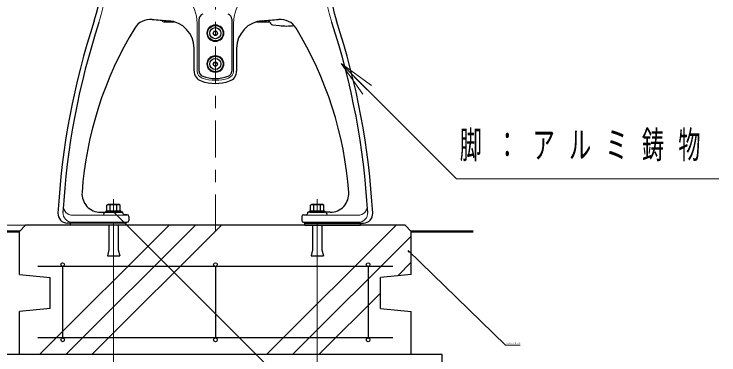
# Model space of a CAD drawing. Units: millimetres on the paper, scale 1:20. Extents: x -385 to 0, y 0 to 267.
# Drawn here: x -127.2 to -70.1, y 106.4 to 134.1 of the extents above; entities that cross this region are included whole.
import ezdxf

# ---------------------------------------------------------------- set-up
doc = ezdxf.new("R2010")
doc.units = ezdxf.units.MM
doc.linetypes.add('USER2', pattern=[6, 3, -1, 1, -1])
doc.layers.add('1_20', color=7, linetype='Continuous', lineweight=25)
doc.styles.add('ＭＳ ゴシック', font='')
doc.styles.get('ＭＳ ゴシック').set_extended_font_data('MS Gothic')

msp = doc.modelspace()

# ---------------------------------------------------------------- linework, layer by layer
at = {"layer": '1_20', "color": 190, "linetype": 'USER2', "lineweight": 13}
msp.add_line((-110.879, 116.44), (-110.879, 137.934), dxfattribs=at)
at = {"layer": '1_20', "color": 190}
for p, q in [((-115.194, 133.527), (-115.212, 133.566)), ((-115.058, 133.44), (-114.209, 133.44)), ((-107.549, 133.44), (-106.55, 133.44)), ((-106.513, 133.527), (-106.494, 133.57)), ((-106.367, 133.274), (-106.42, 133.365)), ((-106.256, 133.2), (-105.692, 133.132)), ((-119.504, 116.94), (-119.504, 114.94)), ((-118.754, 116.94), (-118.754, 114.94)), ((-103.004, 116.94), (-103.004, 114.94)), ((-102.254, 116.94), (-102.254, 114.94)), ((-119.504, 114.94), (-119.629, 114.44)), ((-118.754, 114.94), (-118.629, 114.44)), ((-103.004, 114.94), (-103.129, 114.44)), ((-102.254, 114.94), (-102.129, 114.44)), ((-119.629, 114.44), (-118.629, 114.44)), ((-103.129, 114.44), (-102.129, 114.44))]:
    msp.add_line(p, q, dxfattribs=at)
at = {"layer": '1_20', "color": 4, "lineweight": 13}
for p, q in [((-112.354, 129.44), (-112.354, 133.326)), ((-109.404, 133.326), (-109.404, 129.44)), ((-122.438, 117.74), (-118.014, 117.74)), ((-99.319, 117.74), (-103.744, 117.74)), ((-122.478, 117.181), (-118.014, 117.181)), ((-99.28, 117.181), (-103.744, 117.181))]:
    msp.add_line(p, q, dxfattribs=at)
at = {"layer": '1_20', "color": 4}
for p, q in [((-112.204, 129.44), (-112.204, 133.64)), ((-109.554, 133.64), (-109.554, 129.44)), ((-112.604, 129.44), (-112.604, 131.285)), ((-109.154, 131.285), (-109.154, 129.44)), ((-120.188, 117.99), (-118.379, 117.99)), ((-119.879, 117.99), (-119.504, 118.023)), ((-119.879, 117.914), (-119.879, 117.99)), ((-119.504, 118.023), (-118.754, 118.023)), ((-118.379, 117.99), (-118.754, 118.023)), ((-118.379, 117.914), (-118.379, 117.99)), ((-118.014, 117.788), (-118.288, 117.815)), ((-103.744, 117.788), (-103.469, 117.815)), ((-103.379, 117.99), (-103.004, 118.023)), ((-101.57, 117.99), (-103.379, 117.99)), ((-103.379, 117.914), (-103.379, 117.99)), ((-102.254, 118.023), (-103.004, 118.023)), ((-101.879, 117.99), (-102.254, 118.023)), ((-101.879, 117.914), (-101.879, 117.99)), ((-118.178, 117.115), (-122.882, 117.115)), ((-117.879, 117.638), (-117.879, 117.323)), ((-103.879, 117.638), (-103.879, 117.323)), ((-103.579, 117.115), (-98.875, 117.115)), ((-126.754, 116.44), (-126.254, 116.94)), ((-95.504, 116.94), (-126.254, 116.94)), ((-122.629, 116.94), (-122.629, 117.015)), ((-118.129, 116.94), (-122.629, 116.94)), ((-118.129, 116.94), (-118.129, 117.073)), ((-103.629, 116.94), (-103.629, 117.073)), ((-103.629, 116.94), (-99.129, 116.94)), ((-99.129, 116.94), (-99.129, 117.015)), ((-95.004, 116.44), (-95.504, 116.94)), ((-126.754, 112.94), (-126.754, 116.44)), ((-95.004, 112.94), (-95.004, 116.44)), ((-126.754, 112.94), (-124.254, 112.69)), ((-124.254, 110.19), (-124.254, 112.69)), ((-95.004, 112.94), (-97.504, 112.69)), ((-97.504, 110.19), (-97.504, 112.69)), ((-124.254, 110.19), (-126.754, 109.94)), ((-126.754, 106.44), (-126.754, 109.94)), ((-97.504, 110.19), (-95.004, 109.94)), ((-95.004, 106.44), (-95.004, 109.94)), ((-92.504, 106.44), (-129.254, 106.44)), ((-92.504, 99.94), (-92.504, 106.44))]:
    msp.add_line(p, q, dxfattribs=at)
at = {"layer": '1_20'}
for p, q in [((-110.965, 132.665), (-111.052, 132.515)), ((-110.965, 132.365), (-111.052, 132.515)), ((-110.965, 132.665), (-110.792, 132.665)), ((-110.706, 132.515), (-110.792, 132.665)), ((-110.706, 132.515), (-110.792, 132.365)), ((-110.965, 132.365), (-110.792, 132.365)), ((-110.965, 130.165), (-111.052, 130.015)), ((-110.965, 129.865), (-111.052, 130.015)), ((-110.965, 130.165), (-110.792, 130.165)), ((-110.965, 129.865), (-110.792, 129.865)), ((-110.706, 130.015), (-110.792, 130.165)), ((-110.706, 130.015), (-110.792, 129.865)), ((-119.677, 118.558), (-119.579, 118.615)), ((-119.677, 118.115), (-119.677, 118.558)), ((-118.679, 118.615), (-119.579, 118.615)), ((-119.403, 118.115), (-119.403, 118.558)), ((-118.855, 118.115), (-118.855, 118.558)), ((-118.58, 118.558), (-118.679, 118.615)), ((-118.58, 118.115), (-118.58, 118.558)), ((-103.177, 118.558), (-103.079, 118.615)), ((-103.177, 118.115), (-103.177, 118.558)), ((-102.179, 118.615), (-103.079, 118.615)), ((-102.903, 118.115), (-102.903, 118.558)), ((-102.355, 118.115), (-102.355, 118.558)), ((-102.08, 118.558), (-102.179, 118.615)), ((-102.08, 118.115), (-102.08, 118.558)), ((-119.729, 117.99), (-119.729, 118.115)), ((-119.729, 118.115), (-118.529, 118.115)), ((-119.729, 117.99), (-118.529, 117.99)), ((-119.677, 118.115), (-118.58, 118.115)), ((-119.094, 117.955), (-119.182, 118.079)), ((-119.182, 118.079), (-119.058, 117.991)), ((-119.182, 118.079), (-119.076, 117.973)), ((-118.529, 118.115), (-118.529, 117.99)), ((-103.229, 117.99), (-103.229, 118.115)), ((-103.229, 118.115), (-102.029, 118.115)), ((-103.229, 117.99), (-102.029, 117.99)), ((-103.177, 118.115), (-102.08, 118.115)), ((-102.029, 118.115), (-102.029, 117.99)), ((-95.169, 114.755), (-95.259, 114.877)), ((-95.259, 114.877), (-95.134, 114.791)), ((-95.259, 114.877), (-95.152, 114.773)), ((-96.504, 113.59), (-125.254, 113.59)), ((-123.254, 113.563), (-123.254, 107.79)), ((-110.879, 113.576), (-110.879, 107.79)), ((-98.504, 113.575), (-98.504, 107.79)), ((-96.504, 107.79), (-125.254, 107.79))]:
    msp.add_line(p, q, dxfattribs=at)
at = {"layer": '1_20', "lineweight": 13}
for p, q in [((-100.688, 130.048), (-98.568, 127.925)), ((-100.688, 130.048), (-98.215, 128.278)), ((-98.922, 127.572), (-100.688, 130.048)), ((-126.304, 116.94), (-139.304, 116.94)), ((-125.121, 106.44), (-114.621, 116.94)), ((-123, 106.44), (-112.5, 116.94)), ((-120.879, 106.44), (-110.379, 116.94)), ((-106.737, 106.44), (-96.237, 116.94)), ((-104.615, 106.44), (-95.004, 116.052)), ((-119.129, 114.008), (-119.129, 89.89)), ((-102.629, 114.008), (-102.629, 89.89)), ((-96.104, 112.83), (-95.004, 113.93)), ((-119.129, 113.058), (-119.129, 88.94)), ((-102.629, 113.058), (-102.629, 88.94)), ((-102.494, 106.44), (-97.504, 111.43))]:
    msp.add_line(p, q, dxfattribs=at)
at = {"layer": '1_20', "linetype": 'USER2', "lineweight": 13}
for p, q in [((-119.129, 114.058), (-119.129, 119.474)), ((-102.629, 114.058), (-102.629, 119.474))]:
    msp.add_line(p, q, dxfattribs=at)
at = {"layer": '1_20', "lineweight": 50}
for p, q in [((-131.764, 116.44), (-126.754, 116.44)), ((-89.994, 116.44), (-95.004, 116.44))]:
    msp.add_line(p, q, dxfattribs=at)
at = {"layer": '1_20', "lineweight": 13}
for points in [[(-100.688, 130.048), (-91.348, 120.693), (-70.075, 120.693)], [(-119.182, 118.079), (-87.277, 86.174), (-85.15, 86.174)], [(-95.259, 114.877), (-87.377, 107.208), (-86.171, 107.208)]]:
    msp.add_lwpolyline(points, dxfattribs=at)
at = {"layer": '1_20', "color": 4, "lineweight": 13}
for centre in [(-110.879, 132.515), (-110.879, 130.015)]:
    msp.add_circle(centre, 0.687, dxfattribs=at)
at = {"layer": '1_20', "color": 4}
for centre in [(-110.879, 132.515), (-110.879, 130.015)]:
    msp.add_circle(centre, 0.625, dxfattribs=at)
at = {"layer": '1_20'}
for centre, radius in [((-110.879, 132.515), 0.45), ((-110.879, 132.515), 0.173), ((-110.879, 130.015), 0.45), ((-110.879, 130.015), 0.173), ((-123.254, 113.74), 0.15), ((-110.879, 113.74), 0.15), ((-98.504, 113.74), 0.15), ((-123.254, 107.64), 0.15), ((-110.879, 107.64), 0.15), ((-98.504, 107.64), 0.15)]:
    msp.add_circle(centre, radius, dxfattribs=at)
at = {"layer": '1_20', "color": 4}
for centre, radius, start, end in [((-131.714, 137.129), 11.6, 341.7907, 32.9024), ((-90.043, 137.129), 11.6, 147.0976, 198.2093), ((-111.754, 133.64), 0.45, 109.4552, 180), ((-110.004, 133.64), 0.45, 0, 70.5448), ((-63.32, 114.63), 60.4, 161.7907, 176.8909), ((-63.32, 114.63), 60, 161.7907, 176.80644), ((-116.136, 132.136), 1.5, 84.9099, 148.5419), ((-110.879, 191.153), 57.75, 264.90994, 266.20137), ((-114.854, 131.285), 2.25, 0, 86.2014), ((-106.904, 131.285), 2.25, 93.7986, 180), ((-110.879, 191.153), 57.75, 273.79863, 275.09006), ((-105.622, 132.136), 1.5, 31.4581, 95.0901), ((-158.438, 114.63), 60, 3.19356, 18.2093), ((-158.438, 114.63), 60.4, 3.1091, 18.2093), ((-92.208, 117.498), 29.55, 148.5419, 175.927), ((-129.549, 117.498), 29.55, 4.073, 31.4581), ((-111.754, 129.44), 0.85, 180, 250.5448), ((-111.754, 129.44), 0.45, 180, 250.5448), ((-110.004, 129.44), 0.45, 289.4552, 0), ((-110.004, 129.44), 0.85, 289.4552, 0), ((-110.879, 131.917), 3.477, 250.5448, 289.4552), ((-110.879, 131.917), 3.077, 250.5448, 289.4552), ((-120.188, 119.49), 1.5, 175.927, 270), ((-101.57, 119.49), 1.5, 270, 4.073), ((-122.882, 117.865), 0.75, 176.8909, 270), ((-119.979, 117.914), 0.1, 293.3837, 0), ((-118.279, 117.914), 0.1, 180, 264.3767), ((-118.029, 117.638), 0.15, 0, 84.3767), ((-103.729, 117.638), 0.15, 95.6233, 180), ((-103.479, 117.914), 0.1, 275.6233, 0), ((-101.779, 117.914), 0.1, 180, 246.6163), ((-98.875, 117.865), 0.75, 270, 3.1091), ((-122.729, 117.015), 0.1, 0, 90), ((-118.029, 117.073), 0.1, 90, 180), ((-118.029, 117.323), 0.15, 270, 0), ((-103.729, 117.323), 0.15, 180, 270), ((-103.729, 117.073), 0.1, 0, 90), ((-99.029, 117.015), 0.1, 90, 180)]:
    msp.add_arc(centre, radius, start, end, dxfattribs=at)
at = {"layer": '1_20', "color": 4, "lineweight": 13}
for centre, radius, start, end in [((-131.714, 137.129), 12, 341.7907, 32.9024), ((-90.043, 137.129), 12, 147.0976, 198.2093), ((-115.354, 133.326), 3, 0, 85.5749), ((-106.404, 133.326), 3, 94.4251, 180), ((-111.754, 129.44), 0.6, 180, 250.5448), ((-110.004, 129.44), 0.6, 289.4552, 0), ((-110.879, 131.917), 3.227, 250.5448, 289.4552), ((-122.444, 118.49), 0.75, 176.2644, 270), ((-99.313, 118.49), 0.75, 270, 3.7356), ((-122.478, 117.931), 0.75, 176.8064, 270), ((-99.28, 117.931), 0.75, 270, 3.1936)]:
    msp.add_arc(centre, radius, start, end, dxfattribs=at)
at = {"layer": '1_20', "color": 190}
for centre, radius, start, end in [((-115.058, 133.59), 0.15, 205, 270), ((-106.649, 133.59), 0.15, 270, 335), ((-106.55, 133.29), 0.15, 30, 90), ((-106.238, 133.349), 0.15, 210, 263.1085), ((-105.092, 138.096), 5, 263.1085, 276.8047)]:
    msp.add_arc(centre, radius, start, end, dxfattribs=at)
at = {"layer": '1_20'}
for centre, radius, start, end in [((-119.54, 118.358), 0.243, 55.6159, 124.3841), ((-119.129, 117.693), 0.908, 72.4121, 107.5879), ((-118.718, 118.358), 0.243, 55.6159, 124.3841), ((-103.04, 118.358), 0.243, 55.6159, 124.3841), ((-102.629, 117.693), 0.908, 72.4121, 107.5879), ((-102.218, 118.358), 0.243, 55.6159, 124.3841)]:
    msp.add_arc(centre, radius, start, end, dxfattribs=at)

# ---------------------------------------------------------------- texts
at = {"layer": '1_20', "attachment_point": 4, "style": 'ＭＳ ゴシック'}
for s, insert, char_height in [('\\T1.64;\\W0.6;脚：アルミ鋳物', (-91.075, 123.343), 2.199), ('\\T1.57;\\W0.75;PCコンクリート', (-87.371, 107.358), 0.11)]:
    msp.add_mtext(s, dxfattribs=dict(at, insert=insert, char_height=char_height))

doc.saveas('drawing.dxf')
